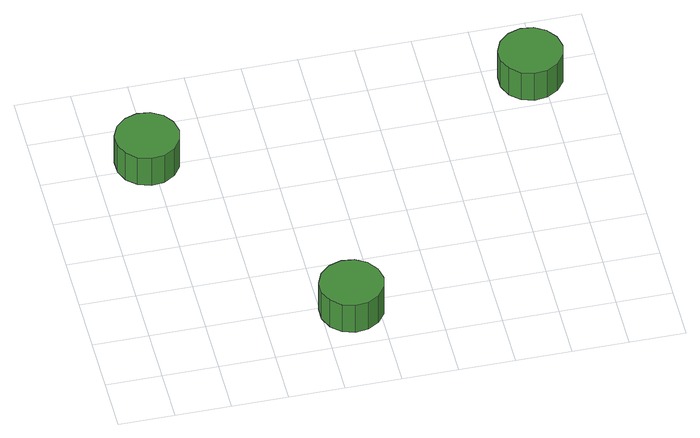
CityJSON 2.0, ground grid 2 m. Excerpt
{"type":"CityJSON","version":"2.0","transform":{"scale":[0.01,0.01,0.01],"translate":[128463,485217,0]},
"CityObjects":{
"tree1":{"type":"SolitaryVegetationObject","attributes":{"function":"something"},"geometry":[{"type":"MultiSurface","lod":"1","boundaries":[[[0,1,2,3,4,5,6,7,8,9,10,11,12,13,14]],[[15,16,17,18,19,20,21,22,23,24,25,26,27,28,29]],[[0,29,28,1]],[[1,28,27,2]],[[2,27,26,3]],[[3,26,25,4]],[[4,25,24,5]],[[5,24,23,6]],[[6,23,22,7]],[[7,22,21,8]],[[8,21,20,9]],[[9,20,19,10]],[[10,19,18,11]],[[11,18,17,12]],[[12,17,16,13]],[[13,16,15,14]],[[14,15,29,0]]]}]},
"tree2":{"type":"SolitaryVegetationObject","attributes":{"function":"something"},"geometry":[{"type":"MultiSurface","lod":"1","boundaries":[[[30,31,32,33,34,35,36,37,38,39,40,41,42,43,44]],[[45,46,47,48,49,50,51,52,53,54,55,56,57,58,59]],[[30,59,58,31]],[[31,58,57,32]],[[32,57,56,33]],[[33,56,55,34]],[[34,55,54,35]],[[35,54,53,36]],[[36,53,52,37]],[[37,52,51,38]],[[38,51,50,39]],[[39,50,49,40]],[[40,49,48,41]],[[41,48,47,42]],[[42,47,46,43]],[[43,46,45,44]],[[44,45,59,30]]]}]},
"tree3":{"type":"SolitaryVegetationObject","attributes":{"function":"something"},"geometry":[{"type":"MultiSurface","lod":"1","boundaries":[[[60,61,62,63,64,65,66,67,68,69,70,71,72,73,74]],[[75,76,77,78,79,80,81,82,83,84,85,86,87,88,89]],[[60,89,88,61]],[[61,88,87,62]],[[62,87,86,63]],[[63,86,85,64]],[[64,85,84,65]],[[65,84,83,66]],[[66,83,82,67]],[[67,82,81,68]],[[68,81,80,69]],[[69,80,79,70]],[[70,79,78,71]],[[71,78,77,72]],[[72,77,76,73]],[[73,76,75,74]],[[74,75,89,60]]]}]}
},
"vertices":[
[295,1022,217],[285,1068,217],[258,1106,217],[217,1130,217],[170,1135,217],[125,1120,217],[90,1089,217],[71,1046,217],[71,998,217],[90,955,217],[125,924,217],[170,909,217],[217,914,217],[258,938,217],[285,976,217],[285,976,88],[258,938,88],[217,914,88],[170,909,88],[125,924,88],[90,955,88],[71,998,88],[71,1046,88],[90,1089,88],[125,1120,88],[170,1135,88],[217,1130,88],[258,1106,88],[285,1068,88],[295,1022,88],
[815,151,231],[805,197,231],[777,236,231],[737,259,231],[690,264,231],[645,249,231],[610,218,231],[591,175,231],[591,128,231],[610,85,231],[645,53,231],[690,39,231],[737,44,231],[777,67,231],[805,105,231],[805,105,102],[777,67,102],[737,44,102],[690,39,102],[645,53,102],[610,85,102],[591,128,102],[591,175,102],[610,218,102],[645,249,102],[690,264,102],[737,259,102],[777,236,102],[805,197,102],[815,151,102],
[1672,1137,212],[1662,1183,212],[1634,1221,212],[1594,1245,212],[1547,1250,212],[1502,1235,212],[1467,1204,212],[1448,1161,212],[1448,1113,212],[1467,1070,212],[1502,1039,212],[1547,1024,212],[1594,1029,212],[1634,1053,212],[1662,1091,212],[1662,1091,83],[1634,1053,83],[1594,1029,83],[1547,1024,83],[1502,1039,83],[1467,1070,83],[1448,1113,83],[1448,1161,83],[1467,1204,83],[1502,1235,83],[1547,1250,83],[1594,1245,83],[1634,1221,83],[1662,1183,83],[1672,1137,83]
]}
